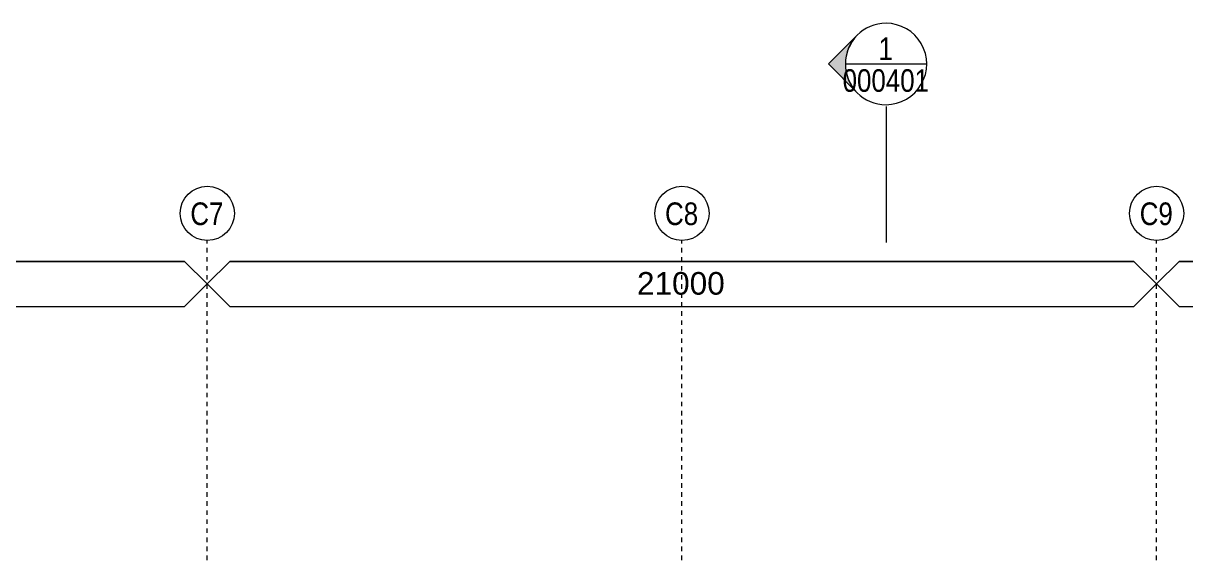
# Model space of a CAD drawing. Header units: metres. Extents: x -2362 to -2010, y -1 to 30.
# Drawn here: x -2056.34 to -2030.63, y 17.99 to 29.76 of the extents above; entities that cross this region are included whole.
import ezdxf

# ---------------------------------------------------------------- set-up
doc = ezdxf.new("R2010")
doc.units = ezdxf.units.M
doc.linetypes.add('Grid Line', pattern=[0.020999999999999998, 0.012, -0.003, 0.003, -0.003])
for name, color, linetype, lineweight in [('A-ANNO-NOTE', 131, 'Continuous', 5), ('A-DETL-GENF', 92, 'Continuous', 5), ('G-ANNO-SYMB', 111, 'Continuous', 5), ('S-GRID', 1, 'Continuous', 5), ('S-GRID-IDEN', 1, 'Continuous', 5)]:
    doc.layers.add(name, color=color, linetype=linetype, lineweight=lineweight)
doc.styles.add('Arial', font='arial.ttf', dxfattribs={"height": 0.4999999999999998})
doc.styles.add('Arial Narrow', font='ARIALN.TTF', dxfattribs={"height": 0.4999999999999995})

# ---------------------------------------------------------------- blocks, each defined once
blk = doc.blocks.new('Dimension - Grids _2D_ - 1-200-1015424-SOUTH EAST - PART C')
at = {"layer": 'A-DETL-GENF'}
for p, q in [((-1665.068241473253, 24.50000000002556), (-1665.568241473253, 24.00000000002556)), ((-1665.568241473253, 24.00000000002556), (-1665.068241473253, 24.50000000002556)), ((-1645.068241473254, 24.50000000002556), (-1665.068241473253, 24.50000000002556)), ((-1665.068241473253, 24.50000000002556), (-1645.068241473254, 24.50000000002556)), ((-1644.568241473255, 24.00000000002556), (-1645.068241473254, 24.50000000002556)), ((-1644.568241473255, 24.00000000002556), (-1645.068241473254, 24.50000000002556)), ((-1665.568241473253, 24.00000000002556), (-1665.068241473253, 23.50000000002556)), ((-1665.568241473253, 24.00000000002556), (-1665.068241473253, 23.50000000002556)), ((-1645.068241473254, 23.50000000002556), (-1644.568241473255, 24.00000000002556)), ((-1644.568241473255, 24.00000000002556), (-1645.068241473254, 23.50000000002556)), ((-1665.068241473253, 23.50000000002556), (-1645.068241473254, 23.50000000002556)), ((-1665.068241473253, 23.50000000002556), (-1645.068241473254, 23.50000000002556))]:
    blk.add_line(p, q, dxfattribs=at)
blk = doc.blocks.new('Dimension - Grids _2D_ - 1-200-1015375-SOUTH EAST - PART C')
at = {"layer": 'A-DETL-GENF'}
for p, q in [((-1581.068241473257, 24.5000000000253), (-1581.568241473258, 24.0000000000253)), ((-1581.568241473258, 24.0000000000253), (-1581.068241473257, 24.5000000000253)), ((-1576.368241473254, 24.5000000000253), (-1581.068241473257, 24.5000000000253)), ((-1581.068241473257, 24.5000000000253), (-1576.368241473254, 24.5000000000253)), ((-1575.868241473254, 24.0000000000253), (-1576.368241473254, 24.5000000000253)), ((-1575.868241473254, 24.0000000000253), (-1576.368241473254, 24.5000000000253)), ((-1581.568241473258, 24.0000000000253), (-1581.068241473257, 23.5000000000253)), ((-1581.568241473258, 24.0000000000253), (-1581.068241473257, 23.5000000000253)), ((-1576.368241473254, 23.5000000000253), (-1575.868241473254, 24.0000000000253)), ((-1575.868241473254, 24.0000000000253), (-1576.368241473254, 23.5000000000253)), ((-1581.068241473257, 23.5000000000253), (-1576.368241473254, 23.5000000000253)), ((-1581.068241473257, 23.5000000000253), (-1576.368241473254, 23.5000000000253))]:
    blk.add_line(p, q, dxfattribs=at)
blk = doc.blocks.new('Section - Black 2-3055132-SOUTH EAST - PART C')
at = {"layer": 'G-ANNO-SYMB'}
h = blk.add_hatch(color=256, dxfattribs=at)
edge = h.paths.add_edge_path()
edge.add_line((-1588.189679803872, 29.49946284724556), (-1588.82607590694, 28.86306674417766))
edge.add_line((-1588.82607590694, 28.86306674417766), (-1588.189679803872, 28.22667064110976))
edge.add_arc((-1587.553283700804, 28.86306674417765), 0.8999999999997018, 134.9999999999997, 224.9999999999995, ccw=False)
for p, q in [((-1588.82607590694, 28.86306674417767), (-1588.189679803872, 29.49946284724556)), ((-1588.82607590694, 28.86306674417766), (-1588.189679803872, 29.49946284724556)), ((-1588.82607590694, 28.86306674417767), (-1588.189679803872, 28.22667064110977)), ((-1588.189679803872, 28.22667064110976), (-1588.82607590694, 28.86306674417766))]:
    blk.add_line(p, q, dxfattribs=at)
for radius, start, end in [(0.9000000000003183, 90, 269.9999999999996), (0.8999999999998636, 269.9999999999992, 89.99999999999959), (0.8999999999997018, 134.9999999999994, 224.9999999999992)]:
    blk.add_arc((-1587.553283700804, 28.86306674417765), radius, start, end, dxfattribs=at)
blk = doc.blocks.new('Grid - A1-3055139-SOUTH EAST - PART C')
at = {"layer": 'S-GRID-IDEN'}
blk.add_circle((-1644.568241473249, 25.56073749859734), 0.6000000000001364, dxfattribs=at)

msp = doc.modelspace()

# ---------------------------------------------------------------- linework, layer by layer
at = {"layer": 'G-ANNO-SYMB'}
for p, q in [((-2038.154896791749, 28.86306674417766), (-2036.354896791749, 28.86306674417766)), ((-2037.25489679175, 27.92306674417768), (-2037.25489679175, 24.91916470888778))]:
    msp.add_line(p, q, dxfattribs=at)
at = {"layer": 'S-GRID', "linetype": 'Grid Line'}
for p, q in [((-2052.269854564192, -0.304799999974474), (-2052.269854564192, 24.96073749859737)), ((-2041.769854564193, -0.304799999974474), (-2041.769854564193, 24.96073749859737)), ((-2031.26985456419, -0.304799999974474), (-2031.26985456419, 24.96073749859737))]:
    msp.add_line(p, q, dxfattribs=at)

# ---------------------------------------------------------------- block references
at = {"layer": 'A-DETL-GENF'}
for name, p in [('Dimension - Grids _2D_ - 1-200-1015424-SOUTH EAST - PART C', (-407.7016130909338, 0)), ('Dimension - Grids _2D_ - 1-200-1015424-SOUTH EAST - PART C', (-386.7016130909432, 0)), ('Dimension - Grids _2D_ - 1-200-1015375-SOUTH EAST - PART C', (-449.7016130909442, 0))]:
    msp.add_blockref(name, p, dxfattribs=at)
at = {"layer": 'G-ANNO-SYMB'}
msp.add_blockref('Section - Black 2-3055132-SOUTH EAST - PART C', (-449.7016130909442, 0), dxfattribs=at)
at = {"layer": 'S-GRID-IDEN'}
for p in [(-407.7016130909401, 0), (-397.2016130909421, 0), (-386.7016130909392, 0)]:
    msp.add_blockref('Grid - A1-3055139-SOUTH EAST - PART C', p, dxfattribs=at)

# ---------------------------------------------------------------- texts
at = {"layer": 'A-ANNO-NOTE', "insert": (-2042.764286716312, 24.26339778226362), "char_height": 0.4999999999999998, "width": 2.324893749999999, "attachment_point": 1, "style": 'Arial'}
msp.add_mtext('21000', dxfattribs=at)
at = {"layer": 'G-ANNO-SYMB', "char_height": 0.4999999999999995, "attachment_point": 1, "style": 'Arial Narrow'}
for s, insert, width in [('1', (-2037.421193926415, 29.45064042246764), 0.3848099999999996), ('000401', (-2038.215193926416, 28.74731213036634), 2.308859999999998)]:
    msp.add_mtext(s, dxfattribs=dict(at, insert=insert, width=width))
at = {"layer": 'S-GRID-IDEN', "char_height": 0.4999999999999995, "width": 0.8818562499999992, "attachment_point": 1, "style": 'Arial Narrow'}
for s, insert in [('C7', (-2052.643051828224, 25.8017972127822)), ('C8', (-2042.143051828227, 25.8017972127822)), ('C9', (-2031.643051828223, 25.8017972127822))]:
    msp.add_mtext(s, dxfattribs=dict(at, insert=insert))

doc.saveas('drawing.dxf')
